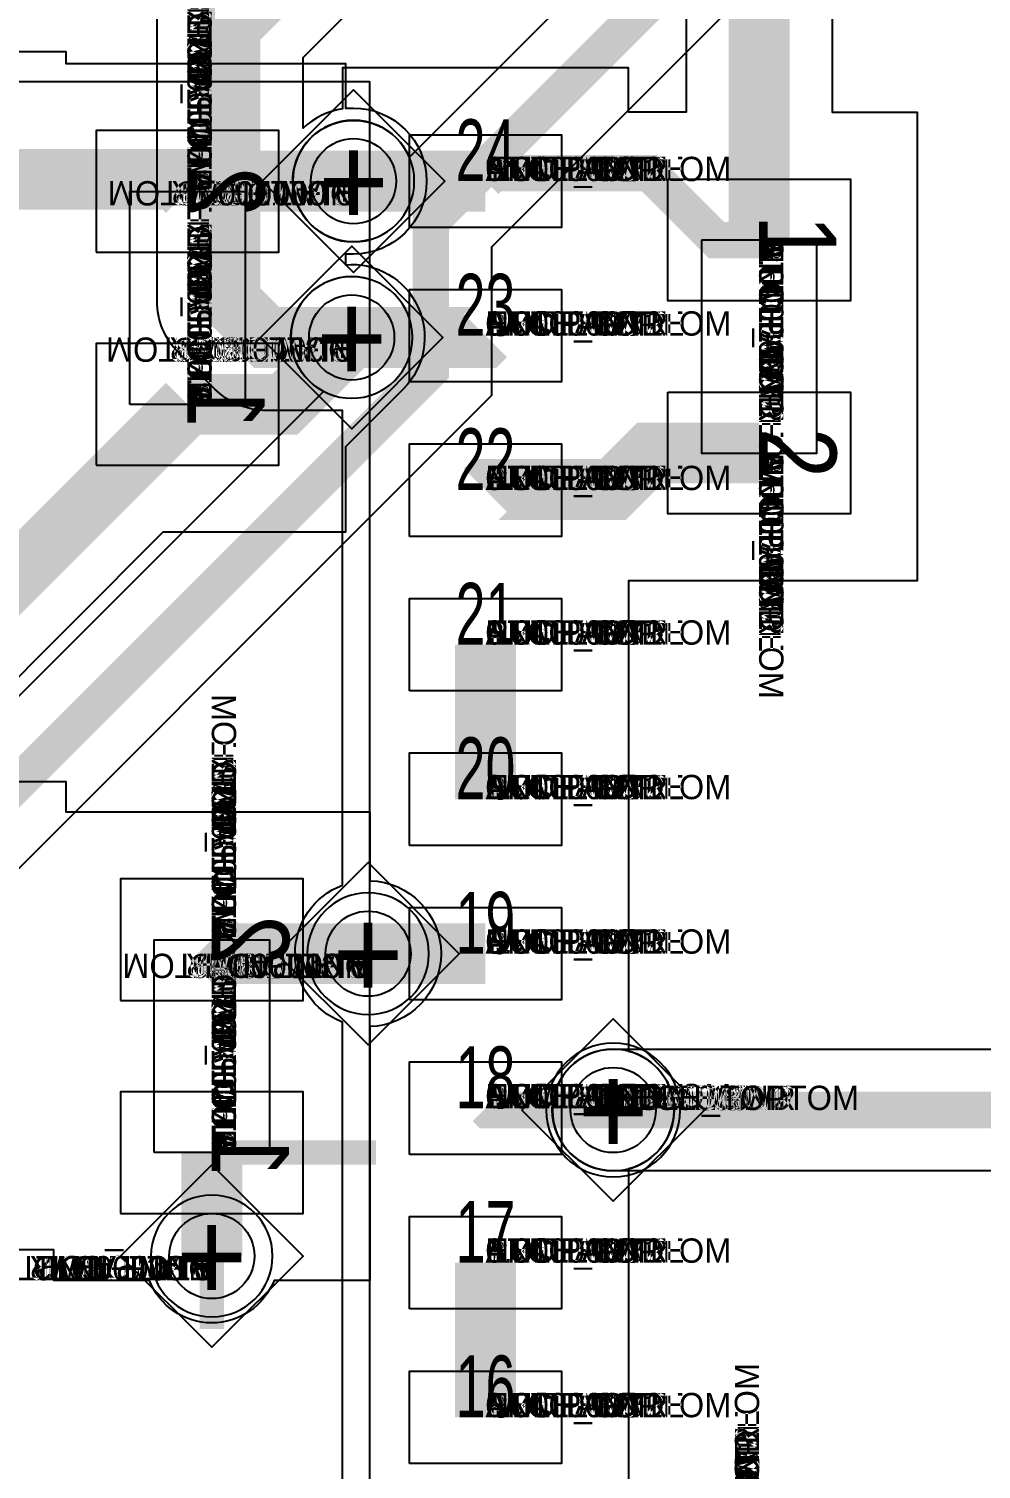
# Model space of a CAD drawing. Extents: x 0 to 323, y 0 to 320.
# Drawn here: x 70.01 to 77.84, y 186.8 to 198.64 of the extents above; entities that cross this region are included whole.
import ezdxf
from ezdxf.enums import TextEntityAlignment as Align

# ---------------------------------------------------------------- set-up
doc = ezdxf.new("R2010")
doc.units = 0
doc.header["$MEASUREMENT"] = 0
doc.layers.get('0').update_dxf_attribs({"linetype": 'CONTINUOUS'})
for name, color, linetype in [('CDN_FIGURES', 7, 'CONTINUOUS'), ('ETCH_BOTTOM', 7, 'CONTINUOUS'), ('ETCH_GND', 3, 'CONTINUOUS'), ('ETCH_INT1', 4, 'CONTINUOUS'), ('ETCH_INT2', 5, 'CONTINUOUS'), ('ETCH_PWR', 6, 'CONTINUOUS'), ('ETCH_TOP', 2, 'CONTINUOUS'), ('MANUFACTURING_NCLEGEND-1-6', 8, 'CONTINUOUS'), ('PACKAGE_GEOMETRY_ASSEMBLY_TOP', 11, 'CONTINUOUS'), ('PACKAGE_GEOMETRY_PIN_NUMBER', 9, 'CONTINUOUS')]:
    doc.layers.add(name, color=color, linetype=linetype)

# ---------------------------------------------------------------- blocks, each defined once
blk = doc.blocks.new('PAD_INFO')
for tag in ['SHAPE_TYPE', 'PAD_HEIGHT', 'PAD_LAYER', 'PAD_TYPE', 'PAD_WIDTH']:
    blk.add_attdef(tag, (0, 0), '', height=0.2)
at = {"flags": 2}
blk.add_attdef('CDN_TYPE', (0, 0), '', height=0.2, dxfattribs=at)
blk = doc.blocks.new('DRILL_INFO')
at = {"flags": 2}
blk.add_attdef('CDN_TYPE', (0, 0), '', height=0.2, dxfattribs=at)
for tag in ['FSHAPE', 'FCHAR', 'DRILL_HEIGHT', 'DIAMETER', 'PLATED', 'DRILL_WIDTH']:
    blk.add_attdef(tag, (0, 0), '', height=0.2)
blk = doc.blocks.new('VIA0700X0300')
at = {"layer": 'ETCH_BOTTOM'}
blk.add_circle((0, 0), 0.35, dxfattribs=at)
at = {"layer": 'ETCH_GND'}
blk.add_circle((0, 0), 0.35, dxfattribs=at)
at = {"layer": 'ETCH_INT1'}
blk.add_circle((0, 0), 0.35, dxfattribs=at)
at = {"layer": 'ETCH_INT2'}
blk.add_circle((0, 0), 0.35, dxfattribs=at)
at = {"layer": 'ETCH_PWR'}
blk.add_circle((0, 0), 0.35, dxfattribs=at)
at = {"layer": 'ETCH_TOP'}
blk.add_circle((0, 0), 0.35, dxfattribs=at)
ref = blk.add_blockref('PAD_INFO', (0, 0))
ref.add_attrib('PAD_LAYER', 'ETCH_TOP', (0, 0), dxfattribs={"height": 0.2})
ref.add_attrib('SHAPE_TYPE', 'NULL', (0, 0), dxfattribs={"height": 0.2})
ref.add_attrib('PAD_TYPE', 'ANTIPAD', (0, 0), dxfattribs={"height": 0.2})
ref.add_attrib('PAD_WIDTH', '0.000000', (0, 0), dxfattribs={"height": 0.2})
ref.add_attrib('PAD_HEIGHT', '0.000000', (0, 0), dxfattribs={"height": 0.2})
ref = blk.add_blockref('PAD_INFO', (0, 0))
ref.add_attrib('PAD_LAYER', 'ETCH_GND', (0, 0), dxfattribs={"height": 0.2})
ref.add_attrib('SHAPE_TYPE', 'NULL', (0, 0), dxfattribs={"height": 0.2})
ref.add_attrib('PAD_TYPE', 'ANTIPAD', (0, 0), dxfattribs={"height": 0.2})
ref.add_attrib('PAD_WIDTH', '0.000000', (0, 0), dxfattribs={"height": 0.2})
ref.add_attrib('PAD_HEIGHT', '0.000000', (0, 0), dxfattribs={"height": 0.2})
ref = blk.add_blockref('PAD_INFO', (0, 0))
ref.add_attrib('PAD_LAYER', 'ETCH_INT1', (0, 0), dxfattribs={"height": 0.2})
ref.add_attrib('SHAPE_TYPE', 'NULL', (0, 0), dxfattribs={"height": 0.2})
ref.add_attrib('PAD_TYPE', 'ANTIPAD', (0, 0), dxfattribs={"height": 0.2})
ref.add_attrib('PAD_WIDTH', '0.000000', (0, 0), dxfattribs={"height": 0.2})
ref.add_attrib('PAD_HEIGHT', '0.000000', (0, 0), dxfattribs={"height": 0.2})
ref = blk.add_blockref('PAD_INFO', (0, 0))
ref.add_attrib('PAD_LAYER', 'ETCH_INT2', (0, 0), dxfattribs={"height": 0.2})
ref.add_attrib('SHAPE_TYPE', 'NULL', (0, 0), dxfattribs={"height": 0.2})
ref.add_attrib('PAD_TYPE', 'ANTIPAD', (0, 0), dxfattribs={"height": 0.2})
ref.add_attrib('PAD_WIDTH', '0.000000', (0, 0), dxfattribs={"height": 0.2})
ref.add_attrib('PAD_HEIGHT', '0.000000', (0, 0), dxfattribs={"height": 0.2})
ref = blk.add_blockref('PAD_INFO', (0, 0))
ref.add_attrib('PAD_LAYER', 'ETCH_PWR', (0, 0), dxfattribs={"height": 0.2})
ref.add_attrib('SHAPE_TYPE', 'NULL', (0, 0), dxfattribs={"height": 0.2})
ref.add_attrib('PAD_TYPE', 'ANTIPAD', (0, 0), dxfattribs={"height": 0.2})
ref.add_attrib('PAD_WIDTH', '0.000000', (0, 0), dxfattribs={"height": 0.2})
ref.add_attrib('PAD_HEIGHT', '0.000000', (0, 0), dxfattribs={"height": 0.2})
ref = blk.add_blockref('PAD_INFO', (0, 0))
ref.add_attrib('PAD_LAYER', 'ETCH_BOTTOM', (0, 0), dxfattribs={"height": 0.2})
ref.add_attrib('SHAPE_TYPE', 'NULL', (0, 0), dxfattribs={"height": 0.2})
ref.add_attrib('PAD_TYPE', 'ANTIPAD', (0, 0), dxfattribs={"height": 0.2})
ref.add_attrib('PAD_WIDTH', '0.000000', (0, 0), dxfattribs={"height": 0.2})
ref.add_attrib('PAD_HEIGHT', '0.000000', (0, 0), dxfattribs={"height": 0.2})
ref = blk.add_blockref('PAD_INFO', (0, 0))
ref.add_attrib('PAD_LAYER', 'ETCH_TOP', (0, 0), dxfattribs={"height": 0.2})
ref.add_attrib('SHAPE_TYPE', 'NULL', (0, 0), dxfattribs={"height": 0.2})
ref.add_attrib('PAD_TYPE', 'THERMAL', (0, 0), dxfattribs={"height": 0.2})
ref.add_attrib('PAD_WIDTH', '0.000000', (0, 0), dxfattribs={"height": 0.2})
ref.add_attrib('PAD_HEIGHT', '0.000000', (0, 0), dxfattribs={"height": 0.2})
ref = blk.add_blockref('PAD_INFO', (0, 0))
ref.add_attrib('PAD_LAYER', 'ETCH_GND', (0, 0), dxfattribs={"height": 0.2})
ref.add_attrib('SHAPE_TYPE', 'NULL', (0, 0), dxfattribs={"height": 0.2})
ref.add_attrib('PAD_TYPE', 'THERMAL', (0, 0), dxfattribs={"height": 0.2})
ref.add_attrib('PAD_WIDTH', '0.000000', (0, 0), dxfattribs={"height": 0.2})
ref.add_attrib('PAD_HEIGHT', '0.000000', (0, 0), dxfattribs={"height": 0.2})
ref = blk.add_blockref('PAD_INFO', (0, 0))
ref.add_attrib('PAD_LAYER', 'ETCH_INT1', (0, 0), dxfattribs={"height": 0.2})
ref.add_attrib('SHAPE_TYPE', 'NULL', (0, 0), dxfattribs={"height": 0.2})
ref.add_attrib('PAD_TYPE', 'THERMAL', (0, 0), dxfattribs={"height": 0.2})
ref.add_attrib('PAD_WIDTH', '0.000000', (0, 0), dxfattribs={"height": 0.2})
ref.add_attrib('PAD_HEIGHT', '0.000000', (0, 0), dxfattribs={"height": 0.2})
ref = blk.add_blockref('PAD_INFO', (0, 0))
ref.add_attrib('PAD_LAYER', 'ETCH_INT2', (0, 0), dxfattribs={"height": 0.2})
ref.add_attrib('SHAPE_TYPE', 'NULL', (0, 0), dxfattribs={"height": 0.2})
ref.add_attrib('PAD_TYPE', 'THERMAL', (0, 0), dxfattribs={"height": 0.2})
ref.add_attrib('PAD_WIDTH', '0.000000', (0, 0), dxfattribs={"height": 0.2})
ref.add_attrib('PAD_HEIGHT', '0.000000', (0, 0), dxfattribs={"height": 0.2})
ref = blk.add_blockref('PAD_INFO', (0, 0))
ref.add_attrib('PAD_LAYER', 'ETCH_PWR', (0, 0), dxfattribs={"height": 0.2})
ref.add_attrib('SHAPE_TYPE', 'NULL', (0, 0), dxfattribs={"height": 0.2})
ref.add_attrib('PAD_TYPE', 'THERMAL', (0, 0), dxfattribs={"height": 0.2})
ref.add_attrib('PAD_WIDTH', '0.000000', (0, 0), dxfattribs={"height": 0.2})
ref.add_attrib('PAD_HEIGHT', '0.000000', (0, 0), dxfattribs={"height": 0.2})
ref = blk.add_blockref('PAD_INFO', (0, 0))
ref.add_attrib('PAD_LAYER', 'ETCH_BOTTOM', (0, 0), dxfattribs={"height": 0.2})
ref.add_attrib('SHAPE_TYPE', 'NULL', (0, 0), dxfattribs={"height": 0.2})
ref.add_attrib('PAD_TYPE', 'THERMAL', (0, 0), dxfattribs={"height": 0.2})
ref.add_attrib('PAD_WIDTH', '0.000000', (0, 0), dxfattribs={"height": 0.2})
ref.add_attrib('PAD_HEIGHT', '0.000000', (0, 0), dxfattribs={"height": 0.2})
ref = blk.add_blockref('PAD_INFO', (0, 0))
ref.add_attrib('PAD_LAYER', 'ETCH_TOP', (0, 0), dxfattribs={"height": 0.2})
ref.add_attrib('SHAPE_TYPE', 'CIRCLE', (0, 0), dxfattribs={"height": 0.2})
ref.add_attrib('PAD_TYPE', 'REGULAR', (0, 0), dxfattribs={"height": 0.2})
ref.add_attrib('PAD_WIDTH', '0.700000', (0, 0), dxfattribs={"height": 0.2})
ref.add_attrib('PAD_HEIGHT', '0.700000', (0, 0), dxfattribs={"height": 0.2})
ref = blk.add_blockref('PAD_INFO', (0, 0))
ref.add_attrib('PAD_LAYER', 'ETCH_GND', (0, 0), dxfattribs={"height": 0.2})
ref.add_attrib('SHAPE_TYPE', 'CIRCLE', (0, 0), dxfattribs={"height": 0.2})
ref.add_attrib('PAD_TYPE', 'REGULAR', (0, 0), dxfattribs={"height": 0.2})
ref.add_attrib('PAD_WIDTH', '0.700000', (0, 0), dxfattribs={"height": 0.2})
ref.add_attrib('PAD_HEIGHT', '0.700000', (0, 0), dxfattribs={"height": 0.2})
ref = blk.add_blockref('PAD_INFO', (0, 0))
ref.add_attrib('PAD_LAYER', 'ETCH_INT1', (0, 0), dxfattribs={"height": 0.2})
ref.add_attrib('SHAPE_TYPE', 'CIRCLE', (0, 0), dxfattribs={"height": 0.2})
ref.add_attrib('PAD_TYPE', 'REGULAR', (0, 0), dxfattribs={"height": 0.2})
ref.add_attrib('PAD_WIDTH', '0.700000', (0, 0), dxfattribs={"height": 0.2})
ref.add_attrib('PAD_HEIGHT', '0.700000', (0, 0), dxfattribs={"height": 0.2})
ref = blk.add_blockref('PAD_INFO', (0, 0))
ref.add_attrib('PAD_LAYER', 'ETCH_INT2', (0, 0), dxfattribs={"height": 0.2})
ref.add_attrib('SHAPE_TYPE', 'CIRCLE', (0, 0), dxfattribs={"height": 0.2})
ref.add_attrib('PAD_TYPE', 'REGULAR', (0, 0), dxfattribs={"height": 0.2})
ref.add_attrib('PAD_WIDTH', '0.700000', (0, 0), dxfattribs={"height": 0.2})
ref.add_attrib('PAD_HEIGHT', '0.700000', (0, 0), dxfattribs={"height": 0.2})
ref = blk.add_blockref('PAD_INFO', (0, 0))
ref.add_attrib('PAD_LAYER', 'ETCH_PWR', (0, 0), dxfattribs={"height": 0.2})
ref.add_attrib('SHAPE_TYPE', 'CIRCLE', (0, 0), dxfattribs={"height": 0.2})
ref.add_attrib('PAD_TYPE', 'REGULAR', (0, 0), dxfattribs={"height": 0.2})
ref.add_attrib('PAD_WIDTH', '0.700000', (0, 0), dxfattribs={"height": 0.2})
ref.add_attrib('PAD_HEIGHT', '0.700000', (0, 0), dxfattribs={"height": 0.2})
ref = blk.add_blockref('PAD_INFO', (0, 0))
ref.add_attrib('PAD_LAYER', 'ETCH_BOTTOM', (0, 0), dxfattribs={"height": 0.2})
ref.add_attrib('SHAPE_TYPE', 'CIRCLE', (0, 0), dxfattribs={"height": 0.2})
ref.add_attrib('PAD_TYPE', 'REGULAR', (0, 0), dxfattribs={"height": 0.2})
ref.add_attrib('PAD_WIDTH', '0.700000', (0, 0), dxfattribs={"height": 0.2})
ref.add_attrib('PAD_HEIGHT', '0.700000', (0, 0), dxfattribs={"height": 0.2})
ref = blk.add_blockref('DRILL_INFO', (0, 0))
ref.add_attrib('DIAMETER', '0.300000', (0, 0), dxfattribs={"height": 0.2})
ref.add_attrib('PLATED', 'PLATED', (0, 0), dxfattribs={"height": 0.2})
ref.add_attrib('FSHAPE', 'DIAMOND', (0, 0), dxfattribs={"height": 0.2})
ref.add_attrib('FCHAR', '+', (0, 0), dxfattribs={"height": 0.2})
ref.add_attrib('DRILL_WIDTH', '1.500000', (0, 0), dxfattribs={"height": 0.2})
ref.add_attrib('DRILL_HEIGHT', '1.500000', (0, 0), dxfattribs={"height": 0.2})
for tag in ['CDN_TYPE', 'PIN']:
    blk.add_attdef(tag, (0, 0), '', height=0.2)
at = {"flags": 2}
for tag in ['PSTKNAME', 'BBV']:
    blk.add_attdef(tag, (0, 0), '', height=0.2, dxfattribs=at)
blk = doc.blocks.new('FIGURE_DIAMOND')
at = {"layer": 'CDN_FIGURES'}
blk.add_lwpolyline([(-0.5, 0), (0, 0.5), (0.5, 0), (0, -0.5)], close=True, dxfattribs=at)
blk = doc.blocks.new('RC1000X1500TS')
at = {"layer": 'ETCH_TOP'}
blk.add_lwpolyline([(-0.5, -0.75), (-0.5, 0.75), (0.5, 0.75), (0.5, -0.75)], close=True, dxfattribs=at)
ref = blk.add_blockref('PAD_INFO', (0, 0))
ref.add_attrib('PAD_LAYER', 'ETCH_TOP', (0, 0), dxfattribs={"height": 0.2})
ref.add_attrib('SHAPE_TYPE', 'NULL', (0, 0), dxfattribs={"height": 0.2})
ref.add_attrib('PAD_TYPE', 'ANTIPAD', (0, 0), dxfattribs={"height": 0.2})
ref.add_attrib('PAD_WIDTH', '0.000000', (0, 0), dxfattribs={"height": 0.2})
ref.add_attrib('PAD_HEIGHT', '0.000000', (0, 0), dxfattribs={"height": 0.2})
ref = blk.add_blockref('PAD_INFO', (0, 0))
ref.add_attrib('PAD_LAYER', 'ETCH_GND', (0, 0), dxfattribs={"height": 0.2})
ref.add_attrib('SHAPE_TYPE', 'NULL', (0, 0), dxfattribs={"height": 0.2})
ref.add_attrib('PAD_TYPE', 'ANTIPAD', (0, 0), dxfattribs={"height": 0.2})
ref.add_attrib('PAD_WIDTH', '0.000000', (0, 0), dxfattribs={"height": 0.2})
ref.add_attrib('PAD_HEIGHT', '0.000000', (0, 0), dxfattribs={"height": 0.2})
ref = blk.add_blockref('PAD_INFO', (0, 0))
ref.add_attrib('PAD_LAYER', 'ETCH_INT1', (0, 0), dxfattribs={"height": 0.2})
ref.add_attrib('SHAPE_TYPE', 'NULL', (0, 0), dxfattribs={"height": 0.2})
ref.add_attrib('PAD_TYPE', 'ANTIPAD', (0, 0), dxfattribs={"height": 0.2})
ref.add_attrib('PAD_WIDTH', '0.000000', (0, 0), dxfattribs={"height": 0.2})
ref.add_attrib('PAD_HEIGHT', '0.000000', (0, 0), dxfattribs={"height": 0.2})
ref = blk.add_blockref('PAD_INFO', (0, 0))
ref.add_attrib('PAD_LAYER', 'ETCH_INT2', (0, 0), dxfattribs={"height": 0.2})
ref.add_attrib('SHAPE_TYPE', 'NULL', (0, 0), dxfattribs={"height": 0.2})
ref.add_attrib('PAD_TYPE', 'ANTIPAD', (0, 0), dxfattribs={"height": 0.2})
ref.add_attrib('PAD_WIDTH', '0.000000', (0, 0), dxfattribs={"height": 0.2})
ref.add_attrib('PAD_HEIGHT', '0.000000', (0, 0), dxfattribs={"height": 0.2})
ref = blk.add_blockref('PAD_INFO', (0, 0))
ref.add_attrib('PAD_LAYER', 'ETCH_PWR', (0, 0), dxfattribs={"height": 0.2})
ref.add_attrib('SHAPE_TYPE', 'NULL', (0, 0), dxfattribs={"height": 0.2})
ref.add_attrib('PAD_TYPE', 'ANTIPAD', (0, 0), dxfattribs={"height": 0.2})
ref.add_attrib('PAD_WIDTH', '0.000000', (0, 0), dxfattribs={"height": 0.2})
ref.add_attrib('PAD_HEIGHT', '0.000000', (0, 0), dxfattribs={"height": 0.2})
ref = blk.add_blockref('PAD_INFO', (0, 0))
ref.add_attrib('PAD_LAYER', 'ETCH_BOTTOM', (0, 0), dxfattribs={"height": 0.2})
ref.add_attrib('SHAPE_TYPE', 'NULL', (0, 0), dxfattribs={"height": 0.2})
ref.add_attrib('PAD_TYPE', 'ANTIPAD', (0, 0), dxfattribs={"height": 0.2})
ref.add_attrib('PAD_WIDTH', '0.000000', (0, 0), dxfattribs={"height": 0.2})
ref.add_attrib('PAD_HEIGHT', '0.000000', (0, 0), dxfattribs={"height": 0.2})
ref = blk.add_blockref('PAD_INFO', (0, 0))
ref.add_attrib('PAD_LAYER', 'ETCH_TOP', (0, 0), dxfattribs={"height": 0.2})
ref.add_attrib('SHAPE_TYPE', 'NULL', (0, 0), dxfattribs={"height": 0.2})
ref.add_attrib('PAD_TYPE', 'THERMAL', (0, 0), dxfattribs={"height": 0.2})
ref.add_attrib('PAD_WIDTH', '0.000000', (0, 0), dxfattribs={"height": 0.2})
ref.add_attrib('PAD_HEIGHT', '0.000000', (0, 0), dxfattribs={"height": 0.2})
ref = blk.add_blockref('PAD_INFO', (0, 0))
ref.add_attrib('PAD_LAYER', 'ETCH_GND', (0, 0), dxfattribs={"height": 0.2})
ref.add_attrib('SHAPE_TYPE', 'NULL', (0, 0), dxfattribs={"height": 0.2})
ref.add_attrib('PAD_TYPE', 'THERMAL', (0, 0), dxfattribs={"height": 0.2})
ref.add_attrib('PAD_WIDTH', '0.000000', (0, 0), dxfattribs={"height": 0.2})
ref.add_attrib('PAD_HEIGHT', '0.000000', (0, 0), dxfattribs={"height": 0.2})
ref = blk.add_blockref('PAD_INFO', (0, 0))
ref.add_attrib('PAD_LAYER', 'ETCH_INT1', (0, 0), dxfattribs={"height": 0.2})
ref.add_attrib('SHAPE_TYPE', 'NULL', (0, 0), dxfattribs={"height": 0.2})
ref.add_attrib('PAD_TYPE', 'THERMAL', (0, 0), dxfattribs={"height": 0.2})
ref.add_attrib('PAD_WIDTH', '0.000000', (0, 0), dxfattribs={"height": 0.2})
ref.add_attrib('PAD_HEIGHT', '0.000000', (0, 0), dxfattribs={"height": 0.2})
ref = blk.add_blockref('PAD_INFO', (0, 0))
ref.add_attrib('PAD_LAYER', 'ETCH_INT2', (0, 0), dxfattribs={"height": 0.2})
ref.add_attrib('SHAPE_TYPE', 'NULL', (0, 0), dxfattribs={"height": 0.2})
ref.add_attrib('PAD_TYPE', 'THERMAL', (0, 0), dxfattribs={"height": 0.2})
ref.add_attrib('PAD_WIDTH', '0.000000', (0, 0), dxfattribs={"height": 0.2})
ref.add_attrib('PAD_HEIGHT', '0.000000', (0, 0), dxfattribs={"height": 0.2})
ref = blk.add_blockref('PAD_INFO', (0, 0))
ref.add_attrib('PAD_LAYER', 'ETCH_PWR', (0, 0), dxfattribs={"height": 0.2})
ref.add_attrib('SHAPE_TYPE', 'NULL', (0, 0), dxfattribs={"height": 0.2})
ref.add_attrib('PAD_TYPE', 'THERMAL', (0, 0), dxfattribs={"height": 0.2})
ref.add_attrib('PAD_WIDTH', '0.000000', (0, 0), dxfattribs={"height": 0.2})
ref.add_attrib('PAD_HEIGHT', '0.000000', (0, 0), dxfattribs={"height": 0.2})
ref = blk.add_blockref('PAD_INFO', (0, 0))
ref.add_attrib('PAD_LAYER', 'ETCH_BOTTOM', (0, 0), dxfattribs={"height": 0.2})
ref.add_attrib('SHAPE_TYPE', 'NULL', (0, 0), dxfattribs={"height": 0.2})
ref.add_attrib('PAD_TYPE', 'THERMAL', (0, 0), dxfattribs={"height": 0.2})
ref.add_attrib('PAD_WIDTH', '0.000000', (0, 0), dxfattribs={"height": 0.2})
ref.add_attrib('PAD_HEIGHT', '0.000000', (0, 0), dxfattribs={"height": 0.2})
ref = blk.add_blockref('PAD_INFO', (0, 0))
ref.add_attrib('PAD_LAYER', 'ETCH_GND', (0, 0), dxfattribs={"height": 0.2})
ref.add_attrib('SHAPE_TYPE', 'NULL', (0, 0), dxfattribs={"height": 0.2})
ref.add_attrib('PAD_TYPE', 'REGULAR', (0, 0), dxfattribs={"height": 0.2})
ref.add_attrib('PAD_WIDTH', '0.000000', (0, 0), dxfattribs={"height": 0.2})
ref.add_attrib('PAD_HEIGHT', '0.000000', (0, 0), dxfattribs={"height": 0.2})
ref = blk.add_blockref('PAD_INFO', (0, 0))
ref.add_attrib('PAD_LAYER', 'ETCH_INT1', (0, 0), dxfattribs={"height": 0.2})
ref.add_attrib('SHAPE_TYPE', 'NULL', (0, 0), dxfattribs={"height": 0.2})
ref.add_attrib('PAD_TYPE', 'REGULAR', (0, 0), dxfattribs={"height": 0.2})
ref.add_attrib('PAD_WIDTH', '0.000000', (0, 0), dxfattribs={"height": 0.2})
ref.add_attrib('PAD_HEIGHT', '0.000000', (0, 0), dxfattribs={"height": 0.2})
ref = blk.add_blockref('PAD_INFO', (0, 0))
ref.add_attrib('PAD_LAYER', 'ETCH_INT2', (0, 0), dxfattribs={"height": 0.2})
ref.add_attrib('SHAPE_TYPE', 'NULL', (0, 0), dxfattribs={"height": 0.2})
ref.add_attrib('PAD_TYPE', 'REGULAR', (0, 0), dxfattribs={"height": 0.2})
ref.add_attrib('PAD_WIDTH', '0.000000', (0, 0), dxfattribs={"height": 0.2})
ref.add_attrib('PAD_HEIGHT', '0.000000', (0, 0), dxfattribs={"height": 0.2})
ref = blk.add_blockref('PAD_INFO', (0, 0))
ref.add_attrib('PAD_LAYER', 'ETCH_PWR', (0, 0), dxfattribs={"height": 0.2})
ref.add_attrib('SHAPE_TYPE', 'NULL', (0, 0), dxfattribs={"height": 0.2})
ref.add_attrib('PAD_TYPE', 'REGULAR', (0, 0), dxfattribs={"height": 0.2})
ref.add_attrib('PAD_WIDTH', '0.000000', (0, 0), dxfattribs={"height": 0.2})
ref.add_attrib('PAD_HEIGHT', '0.000000', (0, 0), dxfattribs={"height": 0.2})
ref = blk.add_blockref('PAD_INFO', (0, 0))
ref.add_attrib('PAD_LAYER', 'ETCH_BOTTOM', (0, 0), dxfattribs={"height": 0.2})
ref.add_attrib('SHAPE_TYPE', 'NULL', (0, 0), dxfattribs={"height": 0.2})
ref.add_attrib('PAD_TYPE', 'REGULAR', (0, 0), dxfattribs={"height": 0.2})
ref.add_attrib('PAD_WIDTH', '0.000000', (0, 0), dxfattribs={"height": 0.2})
ref.add_attrib('PAD_HEIGHT', '0.000000', (0, 0), dxfattribs={"height": 0.2})
ref = blk.add_blockref('DRILL_INFO', (0, 0))
ref.add_attrib('DIAMETER', '0.000000', (0, 0), dxfattribs={"height": 0.2})
ref.add_attrib('PLATED', 'PLATED', (0, 0), dxfattribs={"height": 0.2})
ref.add_attrib('FSHAPE', 'NULL', (0, 0), dxfattribs={"height": 0.2})
ref.add_attrib('DRILL_WIDTH', '0.000000', (0, 0), dxfattribs={"height": 0.2})
ref.add_attrib('DRILL_HEIGHT', '0.000000', (0, 0), dxfattribs={"height": 0.2})
ref = blk.add_blockref('PAD_INFO', (0, 0))
ref.add_attrib('PAD_LAYER', 'ETCH_TOP', (0, 0), dxfattribs={"height": 0.2})
ref.add_attrib('SHAPE_TYPE', 'RECTANGLE', (0, 0), dxfattribs={"height": 0.2})
ref.add_attrib('PAD_TYPE', 'REGULAR', (0, 0), dxfattribs={"height": 0.2})
ref.add_attrib('PAD_WIDTH', '1.000000', (0, 0), dxfattribs={"height": 0.2})
ref.add_attrib('PAD_HEIGHT', '1.500000', (0, 0), dxfattribs={"height": 0.2})
for tag in ['CDN_TYPE', 'PIN']:
    blk.add_attdef(tag, (0, 0), '', height=0.2)
at = {"flags": 2}
for tag in ['PSTKNAME', 'BBV']:
    blk.add_attdef(tag, (0, 0), '', height=0.2, dxfattribs=at)
blk = doc.blocks.new('F56')
at = {"layer": 'PACKAGE_GEOMETRY_ASSEMBLY_TOP'}
blk.add_lwpolyline([(0, -0.475), (1.75, -0.475), (1.75, 0.475), (0, 0.475)], close=True, dxfattribs=at)
at = {"layer": 'ETCH_TOP'}
ref = blk.add_blockref('RC1000X1500TS', (0, 0), dxfattribs=at)
ref.add_attrib('CDN_TYPE', 'PIN', (0, 0), dxfattribs={"height": 0.2})
ref.add_attrib('PIN', '1', (0, 0), dxfattribs={"height": 0.2})
ref = blk.add_blockref('RC1000X1500TS', (1.75, 0), dxfattribs=at)
ref.add_attrib('CDN_TYPE', 'PIN', (0, 0), dxfattribs={"height": 0.2})
ref.add_attrib('PIN', '2', (0, 0), dxfattribs={"height": 0.2})
at = {"flags": 2}
for tag in ['SYMBOL_TYPE', 'CDN_TYPE', 'REFDES']:
    blk.add_attdef(tag, (0, 0), '', height=0.2, dxfattribs=at)
blk = doc.blocks.new('RC1250X0760TS')
at = {"layer": 'ETCH_TOP'}
blk.add_lwpolyline([(-0.625, -0.38), (-0.625, 0.38), (0.625, 0.38), (0.625, -0.38)], close=True, dxfattribs=at)
ref = blk.add_blockref('PAD_INFO', (0, 0))
ref.add_attrib('PAD_LAYER', 'ETCH_TOP', (0, 0), dxfattribs={"height": 0.2})
ref.add_attrib('SHAPE_TYPE', 'NULL', (0, 0), dxfattribs={"height": 0.2})
ref.add_attrib('PAD_TYPE', 'ANTIPAD', (0, 0), dxfattribs={"height": 0.2})
ref.add_attrib('PAD_WIDTH', '0.000000', (0, 0), dxfattribs={"height": 0.2})
ref.add_attrib('PAD_HEIGHT', '0.000000', (0, 0), dxfattribs={"height": 0.2})
ref = blk.add_blockref('PAD_INFO', (0, 0))
ref.add_attrib('PAD_LAYER', 'ETCH_GND', (0, 0), dxfattribs={"height": 0.2})
ref.add_attrib('SHAPE_TYPE', 'NULL', (0, 0), dxfattribs={"height": 0.2})
ref.add_attrib('PAD_TYPE', 'ANTIPAD', (0, 0), dxfattribs={"height": 0.2})
ref.add_attrib('PAD_WIDTH', '0.000000', (0, 0), dxfattribs={"height": 0.2})
ref.add_attrib('PAD_HEIGHT', '0.000000', (0, 0), dxfattribs={"height": 0.2})
ref = blk.add_blockref('PAD_INFO', (0, 0))
ref.add_attrib('PAD_LAYER', 'ETCH_INT1', (0, 0), dxfattribs={"height": 0.2})
ref.add_attrib('SHAPE_TYPE', 'NULL', (0, 0), dxfattribs={"height": 0.2})
ref.add_attrib('PAD_TYPE', 'ANTIPAD', (0, 0), dxfattribs={"height": 0.2})
ref.add_attrib('PAD_WIDTH', '0.000000', (0, 0), dxfattribs={"height": 0.2})
ref.add_attrib('PAD_HEIGHT', '0.000000', (0, 0), dxfattribs={"height": 0.2})
ref = blk.add_blockref('PAD_INFO', (0, 0))
ref.add_attrib('PAD_LAYER', 'ETCH_INT2', (0, 0), dxfattribs={"height": 0.2})
ref.add_attrib('SHAPE_TYPE', 'NULL', (0, 0), dxfattribs={"height": 0.2})
ref.add_attrib('PAD_TYPE', 'ANTIPAD', (0, 0), dxfattribs={"height": 0.2})
ref.add_attrib('PAD_WIDTH', '0.000000', (0, 0), dxfattribs={"height": 0.2})
ref.add_attrib('PAD_HEIGHT', '0.000000', (0, 0), dxfattribs={"height": 0.2})
ref = blk.add_blockref('PAD_INFO', (0, 0))
ref.add_attrib('PAD_LAYER', 'ETCH_PWR', (0, 0), dxfattribs={"height": 0.2})
ref.add_attrib('SHAPE_TYPE', 'NULL', (0, 0), dxfattribs={"height": 0.2})
ref.add_attrib('PAD_TYPE', 'ANTIPAD', (0, 0), dxfattribs={"height": 0.2})
ref.add_attrib('PAD_WIDTH', '0.000000', (0, 0), dxfattribs={"height": 0.2})
ref.add_attrib('PAD_HEIGHT', '0.000000', (0, 0), dxfattribs={"height": 0.2})
ref = blk.add_blockref('PAD_INFO', (0, 0))
ref.add_attrib('PAD_LAYER', 'ETCH_BOTTOM', (0, 0), dxfattribs={"height": 0.2})
ref.add_attrib('SHAPE_TYPE', 'NULL', (0, 0), dxfattribs={"height": 0.2})
ref.add_attrib('PAD_TYPE', 'ANTIPAD', (0, 0), dxfattribs={"height": 0.2})
ref.add_attrib('PAD_WIDTH', '0.000000', (0, 0), dxfattribs={"height": 0.2})
ref.add_attrib('PAD_HEIGHT', '0.000000', (0, 0), dxfattribs={"height": 0.2})
ref = blk.add_blockref('PAD_INFO', (0, 0))
ref.add_attrib('PAD_LAYER', 'ETCH_TOP', (0, 0), dxfattribs={"height": 0.2})
ref.add_attrib('SHAPE_TYPE', 'NULL', (0, 0), dxfattribs={"height": 0.2})
ref.add_attrib('PAD_TYPE', 'THERMAL', (0, 0), dxfattribs={"height": 0.2})
ref.add_attrib('PAD_WIDTH', '0.000000', (0, 0), dxfattribs={"height": 0.2})
ref.add_attrib('PAD_HEIGHT', '0.000000', (0, 0), dxfattribs={"height": 0.2})
ref = blk.add_blockref('PAD_INFO', (0, 0))
ref.add_attrib('PAD_LAYER', 'ETCH_GND', (0, 0), dxfattribs={"height": 0.2})
ref.add_attrib('SHAPE_TYPE', 'NULL', (0, 0), dxfattribs={"height": 0.2})
ref.add_attrib('PAD_TYPE', 'THERMAL', (0, 0), dxfattribs={"height": 0.2})
ref.add_attrib('PAD_WIDTH', '0.000000', (0, 0), dxfattribs={"height": 0.2})
ref.add_attrib('PAD_HEIGHT', '0.000000', (0, 0), dxfattribs={"height": 0.2})
ref = blk.add_blockref('PAD_INFO', (0, 0))
ref.add_attrib('PAD_LAYER', 'ETCH_INT1', (0, 0), dxfattribs={"height": 0.2})
ref.add_attrib('SHAPE_TYPE', 'NULL', (0, 0), dxfattribs={"height": 0.2})
ref.add_attrib('PAD_TYPE', 'THERMAL', (0, 0), dxfattribs={"height": 0.2})
ref.add_attrib('PAD_WIDTH', '0.000000', (0, 0), dxfattribs={"height": 0.2})
ref.add_attrib('PAD_HEIGHT', '0.000000', (0, 0), dxfattribs={"height": 0.2})
ref = blk.add_blockref('PAD_INFO', (0, 0))
ref.add_attrib('PAD_LAYER', 'ETCH_INT2', (0, 0), dxfattribs={"height": 0.2})
ref.add_attrib('SHAPE_TYPE', 'NULL', (0, 0), dxfattribs={"height": 0.2})
ref.add_attrib('PAD_TYPE', 'THERMAL', (0, 0), dxfattribs={"height": 0.2})
ref.add_attrib('PAD_WIDTH', '0.000000', (0, 0), dxfattribs={"height": 0.2})
ref.add_attrib('PAD_HEIGHT', '0.000000', (0, 0), dxfattribs={"height": 0.2})
ref = blk.add_blockref('PAD_INFO', (0, 0))
ref.add_attrib('PAD_LAYER', 'ETCH_PWR', (0, 0), dxfattribs={"height": 0.2})
ref.add_attrib('SHAPE_TYPE', 'NULL', (0, 0), dxfattribs={"height": 0.2})
ref.add_attrib('PAD_TYPE', 'THERMAL', (0, 0), dxfattribs={"height": 0.2})
ref.add_attrib('PAD_WIDTH', '0.000000', (0, 0), dxfattribs={"height": 0.2})
ref.add_attrib('PAD_HEIGHT', '0.000000', (0, 0), dxfattribs={"height": 0.2})
ref = blk.add_blockref('PAD_INFO', (0, 0))
ref.add_attrib('PAD_LAYER', 'ETCH_BOTTOM', (0, 0), dxfattribs={"height": 0.2})
ref.add_attrib('SHAPE_TYPE', 'NULL', (0, 0), dxfattribs={"height": 0.2})
ref.add_attrib('PAD_TYPE', 'THERMAL', (0, 0), dxfattribs={"height": 0.2})
ref.add_attrib('PAD_WIDTH', '0.000000', (0, 0), dxfattribs={"height": 0.2})
ref.add_attrib('PAD_HEIGHT', '0.000000', (0, 0), dxfattribs={"height": 0.2})
ref = blk.add_blockref('PAD_INFO', (0, 0))
ref.add_attrib('PAD_LAYER', 'ETCH_TOP', (0, 0), dxfattribs={"height": 0.2})
ref.add_attrib('SHAPE_TYPE', 'RECTANGLE', (0, 0), dxfattribs={"height": 0.2})
ref.add_attrib('PAD_TYPE', 'REGULAR', (0, 0), dxfattribs={"height": 0.2})
ref.add_attrib('PAD_WIDTH', '1.250000', (0, 0), dxfattribs={"height": 0.2})
ref.add_attrib('PAD_HEIGHT', '0.760000', (0, 0), dxfattribs={"height": 0.2})
ref = blk.add_blockref('PAD_INFO', (0, 0))
ref.add_attrib('PAD_LAYER', 'ETCH_GND', (0, 0), dxfattribs={"height": 0.2})
ref.add_attrib('SHAPE_TYPE', 'NULL', (0, 0), dxfattribs={"height": 0.2})
ref.add_attrib('PAD_TYPE', 'REGULAR', (0, 0), dxfattribs={"height": 0.2})
ref.add_attrib('PAD_WIDTH', '0.000000', (0, 0), dxfattribs={"height": 0.2})
ref.add_attrib('PAD_HEIGHT', '0.000000', (0, 0), dxfattribs={"height": 0.2})
ref = blk.add_blockref('PAD_INFO', (0, 0))
ref.add_attrib('PAD_LAYER', 'ETCH_INT1', (0, 0), dxfattribs={"height": 0.2})
ref.add_attrib('SHAPE_TYPE', 'NULL', (0, 0), dxfattribs={"height": 0.2})
ref.add_attrib('PAD_TYPE', 'REGULAR', (0, 0), dxfattribs={"height": 0.2})
ref.add_attrib('PAD_WIDTH', '0.000000', (0, 0), dxfattribs={"height": 0.2})
ref.add_attrib('PAD_HEIGHT', '0.000000', (0, 0), dxfattribs={"height": 0.2})
ref = blk.add_blockref('PAD_INFO', (0, 0))
ref.add_attrib('PAD_LAYER', 'ETCH_INT2', (0, 0), dxfattribs={"height": 0.2})
ref.add_attrib('SHAPE_TYPE', 'NULL', (0, 0), dxfattribs={"height": 0.2})
ref.add_attrib('PAD_TYPE', 'REGULAR', (0, 0), dxfattribs={"height": 0.2})
ref.add_attrib('PAD_WIDTH', '0.000000', (0, 0), dxfattribs={"height": 0.2})
ref.add_attrib('PAD_HEIGHT', '0.000000', (0, 0), dxfattribs={"height": 0.2})
ref = blk.add_blockref('PAD_INFO', (0, 0))
ref.add_attrib('PAD_LAYER', 'ETCH_PWR', (0, 0), dxfattribs={"height": 0.2})
ref.add_attrib('SHAPE_TYPE', 'NULL', (0, 0), dxfattribs={"height": 0.2})
ref.add_attrib('PAD_TYPE', 'REGULAR', (0, 0), dxfattribs={"height": 0.2})
ref.add_attrib('PAD_WIDTH', '0.000000', (0, 0), dxfattribs={"height": 0.2})
ref.add_attrib('PAD_HEIGHT', '0.000000', (0, 0), dxfattribs={"height": 0.2})
ref = blk.add_blockref('PAD_INFO', (0, 0))
ref.add_attrib('PAD_LAYER', 'ETCH_BOTTOM', (0, 0), dxfattribs={"height": 0.2})
ref.add_attrib('SHAPE_TYPE', 'NULL', (0, 0), dxfattribs={"height": 0.2})
ref.add_attrib('PAD_TYPE', 'REGULAR', (0, 0), dxfattribs={"height": 0.2})
ref.add_attrib('PAD_WIDTH', '0.000000', (0, 0), dxfattribs={"height": 0.2})
ref.add_attrib('PAD_HEIGHT', '0.000000', (0, 0), dxfattribs={"height": 0.2})
ref = blk.add_blockref('DRILL_INFO', (0, 0))
ref.add_attrib('DIAMETER', '0.000000', (0, 0), dxfattribs={"height": 0.2})
ref.add_attrib('PLATED', 'PLATED', (0, 0), dxfattribs={"height": 0.2})
ref.add_attrib('FSHAPE', 'NULL', (0, 0), dxfattribs={"height": 0.2})
ref.add_attrib('DRILL_WIDTH', '0.000000', (0, 0), dxfattribs={"height": 0.2})
ref.add_attrib('DRILL_HEIGHT', '0.000000', (0, 0), dxfattribs={"height": 0.2})
for tag in ['CDN_TYPE', 'PIN']:
    blk.add_attdef(tag, (0, 0), '', height=0.2)
at = {"flags": 2}
for tag in ['PSTKNAME', 'BBV']:
    blk.add_attdef(tag, (0, 0), '', height=0.2, dxfattribs=at)
blk = doc.blocks.new('SO-24W')
at = {"layer": 'PACKAGE_GEOMETRY_ASSEMBLY_TOP'}
blk.add_lwpolyline([(-3.8, -7.8), (3.8, -7.8), (3.8, 7.8), (-3.8, 7.8)], close=True, dxfattribs=at)
at = {"layer": 'ETCH_TOP'}
ref = blk.add_blockref('RC1250X0760TS', (4.75, 6.985), dxfattribs=at)
ref.add_attrib('CDN_TYPE', 'PIN', (0, 0), dxfattribs={"height": 0.2})
ref.add_attrib('PIN', '24', (0, 0), dxfattribs={"height": 0.2})
ref = blk.add_blockref('RC1250X0760TS', (4.75, 5.715), dxfattribs=at)
ref.add_attrib('CDN_TYPE', 'PIN', (0, 0), dxfattribs={"height": 0.2})
ref.add_attrib('PIN', '23', (0, 0), dxfattribs={"height": 0.2})
ref = blk.add_blockref('RC1250X0760TS', (4.75, 4.445), dxfattribs=at)
ref.add_attrib('CDN_TYPE', 'PIN', (0, 0), dxfattribs={"height": 0.2})
ref.add_attrib('PIN', '22', (0, 0), dxfattribs={"height": 0.2})
ref = blk.add_blockref('RC1250X0760TS', (4.75, 3.175), dxfattribs=at)
ref.add_attrib('CDN_TYPE', 'PIN', (0, 0), dxfattribs={"height": 0.2})
ref.add_attrib('PIN', '21', (0, 0), dxfattribs={"height": 0.2})
ref = blk.add_blockref('RC1250X0760TS', (4.75, 1.905), dxfattribs=at)
ref.add_attrib('CDN_TYPE', 'PIN', (0, 0), dxfattribs={"height": 0.2})
ref.add_attrib('PIN', '20', (0, 0), dxfattribs={"height": 0.2})
ref = blk.add_blockref('RC1250X0760TS', (4.75, 0.635), dxfattribs=at)
ref.add_attrib('CDN_TYPE', 'PIN', (0, 0), dxfattribs={"height": 0.2})
ref.add_attrib('PIN', '19', (0, 0), dxfattribs={"height": 0.2})
ref = blk.add_blockref('RC1250X0760TS', (4.75, -0.635), dxfattribs=at)
ref.add_attrib('CDN_TYPE', 'PIN', (0, 0), dxfattribs={"height": 0.2})
ref.add_attrib('PIN', '18', (0, 0), dxfattribs={"height": 0.2})
ref = blk.add_blockref('RC1250X0760TS', (4.75, -3.175), dxfattribs=at)
ref.add_attrib('CDN_TYPE', 'PIN', (0, 0), dxfattribs={"height": 0.2})
ref.add_attrib('PIN', '16', (0, 0), dxfattribs={"height": 0.2})
ref = blk.add_blockref('RC1250X0760TS', (4.75, -6.985), dxfattribs=at)
ref.add_attrib('CDN_TYPE', 'PIN', (0, 0), dxfattribs={"height": 0.2})
ref.add_attrib('PIN', '13', (0, 0), dxfattribs={"height": 0.2})
ref = blk.add_blockref('RC1250X0760TS', (4.75, -1.905), dxfattribs=at)
ref.add_attrib('CDN_TYPE', 'PIN', (0, 0), dxfattribs={"height": 0.2})
ref.add_attrib('PIN', '17', (0, 0), dxfattribs={"height": 0.2})
ref = blk.add_blockref('RC1250X0760TS', (4.75, -4.445), dxfattribs=at)
ref.add_attrib('CDN_TYPE', 'PIN', (0, 0), dxfattribs={"height": 0.2})
ref.add_attrib('PIN', '15', (0, 0), dxfattribs={"height": 0.2})
ref = blk.add_blockref('RC1250X0760TS', (4.75, -5.715), dxfattribs=at)
ref.add_attrib('CDN_TYPE', 'PIN', (0, 0), dxfattribs={"height": 0.2})
ref.add_attrib('PIN', '14', (0, 0), dxfattribs={"height": 0.2})
at = {"flags": 2}
for tag in ['SYMBOL_TYPE', 'CDN_TYPE', 'REFDES']:
    blk.add_attdef(tag, (0, 0), '', height=0.2, dxfattribs=at)

msp = doc.modelspace()

# ---------------------------------------------------------------- linework, layer by layer
at = {"layer": 'ETCH_BOTTOM'}
for points, format in [([(67.713, 198.456), (70.313, 198.456), (70.313, 198.356), (72.613, 198.356), (72.613, 197.991), (72.678, 197.991, -1), (72.678, 196.79), (72.613, 196.79), (72.613, 196.703, -0.698713), (73.087, 195.681), (72.613, 195.207), (72.613, 194.505), (71.111, 194.505), (69.613, 193.007)], "xyb"), ([(69.013, 197.405, 0.5, 0.5, 0), (71.213, 197.405, 0.5, 0.5, 0), (71.313, 197.305, 0.5, 0.5, 0)], "xyseb"), ([(72.678, 197.39, 0.5, 0.5, 0), (71.398, 197.39, 0.5, 0.5, 0), (71.313, 197.305, 0.5, 0.5, 0)], "xyseb"), ([(71.313, 195.555, 0.5, 0.5, 0), (72.113, 195.555, 0.5, 0.5, 0), (72.663, 196.105, 0.5, 0.5, 0)], "xyseb"), ([(69.013, 191.405, 0.5, 0.5, 0), (69.013, 193.255, 0.5, 0.5, 0), (71.313, 195.555, 0.5, 0.5, 0)], "xyseb"), ([(69.613, 192.456), (70.313, 192.456), (70.313, 192.206), (72.813, 192.206), (72.813, 191.64, -0.975146), (72.813, 190.441), (72.813, 188.355), (72.025, 188.355, -0.683031), (71, 188.355), (70.213, 188.355), (70.213, 188.605), (69.604, 188.605, -0.845035)], "xyb"), ([(72.798, 191.04, 0.5, 0.5, 0), (71.628, 191.04, 0.5, 0.5, 0), (71.513, 191.155, 0.5, 0.5, 0)], "xyseb"), ([(71.513, 189.405, 0.5, 0.5, 0), (71.513, 188.555, 0.5, 0.5, 0)], "xyseb"), ([(71.513, 189.405, 0.2, 0.2, 0), (72.863, 189.405, 0.2, 0.2, 0)], "xyseb"), ([(71.513, 187.955, 0.2, 0.2, 0), (71.513, 188.555, 0.2, 0.2, 0)], "xyseb")]:
    msp.add_lwpolyline(points, format=format, dxfattribs=at)
msp.add_lwpolyline([(75.363, 189.755, 1), (74.263, 189.755, 1)], format="xyb", close=True, dxfattribs=at)
at = {"layer": 'ETCH_GND'}
for points in [[(73.178, 197.39, 1), (72.178, 197.39, 1)], [(73.163, 196.105, 1), (72.163, 196.105, 1)], [(73.298, 191.04, 1), (72.298, 191.04, 1)], [(75.313, 189.755, 1), (74.313, 189.755, 1)]]:
    msp.add_lwpolyline(points, format="xyb", close=True, dxfattribs=at)
at = {"layer": 'ETCH_INT1'}
for points in [[(73.178, 197.39, 1), (72.178, 197.39, 1)], [(73.163, 196.105, 1), (72.163, 196.105, 1)], [(84.725, 188.561), (82.206, 188.561), (81.511, 189.255), (74.813, 189.255, -1), (74.813, 190.256), (81.925, 190.256), (82.62, 189.561), (83.2, 189.561, -4.861231), (83.595, 189.561), (84.311, 189.561), (85.256, 190.506), (93.013, 190.506, -1), (93.013, 189.505), (85.67, 189.505)], [(72.013, 188.555, 1), (71.013, 188.555, 1)]]:
    msp.add_lwpolyline(points, format="xyb", close=True, dxfattribs=at)
msp.add_lwpolyline([(93.013, 190.005, 0.3, 0.3, 0), (85.463, 190.005, 0.3, 0.3, 0), (84.518, 189.061, 0.3, 0.3, 0), (82.413, 189.061, 0.3, 0.3, 0), (81.718, 189.755, 0.3, 0.3, 0), (74.813, 189.755, 0.3, 0.3, 0)], format="xyseb", dxfattribs=at)
at = {"layer": 'ETCH_INT2'}
for points, format in [([(95.263, 222.605, 0.3, 0.3, 0), (95.263, 219.005, 0.3, 0.3, 0), (73.313, 197.055, 0.3, 0.3, 0), (73.313, 195.836, 0.3, 0.3, 0), (63.337, 185.86, 0.3, 0.3, 0), (56.977, 185.86, 0.3, 0.3, 0), (56.947, 185.89, 0.3, 0.3, 0), (56.408, 185.89, 0.3, 0.3, 0), (56.028, 185.51, 0.3, 0.3, 0), (56.028, 185.467, 0.3, 0.3, 0), (55.696, 185.135, 0.3, 0.3, 0), (36.412, 185.135, 0.3, 0.3, 0), (36.382, 185.105, 0.3, 0.3, 0), (35.843, 185.105, 0.3, 0.3, 0), (35.503, 185.445, 0.3, 0.3, 0), (16.013, 185.445, 0.3, 0.3, 0)], "xyseb"), ([(56.201, 186.391), (57.154, 186.391), (57.184, 186.361), (63.13, 186.361), (72.431, 195.662, -0.915475), (72.813, 196.583), (72.813, 196.909, -2.206059), (73.137, 197.587), (94.763, 219.213)], "xyb"), ([(87.966, 211.001), (73.813, 196.848), (73.813, 195.629), (63.544, 185.36), (57.163, 185.36, -0.859737), (56.25, 184.982)], "xyb")]:
    msp.add_lwpolyline(points, format=format, dxfattribs=at)
for points in [[(73.298, 191.04, 1), (72.298, 191.04, 1)], [(75.313, 189.755, 1), (74.313, 189.755, 1)], [(72.013, 188.555, 1), (71.013, 188.555, 1)]]:
    msp.add_lwpolyline(points, format="xyb", close=True, dxfattribs=at)
at = {"layer": 'ETCH_PWR'}
for points in [[(73.178, 197.39, 1), (72.178, 197.39, 1)], [(73.163, 196.105, 1), (72.163, 196.105, 1)], [(73.298, 191.04, 1), (72.298, 191.04, 1)], [(75.313, 189.755, 1), (74.313, 189.755, 1)], [(72.013, 188.555, 1), (71.013, 188.555, 1)]]:
    msp.add_lwpolyline(points, format="xyb", close=True, dxfattribs=at)
at = {"layer": 'ETCH_TOP'}
for points, format in [([(72.663, 196.105, 0.5, 0.5, 0), (71.963, 196.105, 0.5, 0.5, 0), (71.663, 196.405, 0.5, 0.5, 0), (71.663, 198.655, 0.5, 0.5, 0), (73.063, 200.055, 0.5, 0.5, 0), (74.063, 200.055, 0.5, 0.5, 0)], "xyseb"), ([(76.013, 196.905, 0.5, 0.5, 0), (76.013, 199.855, 0.5, 0.5, 0), (75.813, 200.055, 0.5, 0.5, 0)], "xyseb"), ([(72.588, 185.28), (72.588, 190.478, -0.693795), (72.588, 191.603), (72.588, 195.505), (71.963, 195.505, -0.198912), (71.538, 195.681), (71.238, 195.981, -0.198912), (71.063, 196.405), (71.063, 198.904)], "xyb"), ([(76.613, 198.755), (76.613, 197.956), (77.313, 197.956), (77.313, 194.105), (74.938, 194.105), (74.938, 190.24, -0.774473), (74.938, 189.271), (74.938, 186.706)], "xyb"), ([(73.763, 197.39, 0.5, 0.5, 0), (72.678, 197.39, 0.5, 0.5, 0)], "xyseb"), ([(73.763, 197.39, 0.3, 0.3, 0), (73.828, 197.455, 0.3, 0.3, 0), (75.113, 197.455, 0.3, 0.3, 0), (75.663, 196.905, 0.3, 0.3, 0), (76.013, 196.905, 0.3, 0.3, 0)], "xyseb"), ([(72.663, 196.105, 0.5, 0.5, 0), (73.748, 196.105, 0.5, 0.5, 0), (73.763, 196.12, 0.5, 0.5, 0)], "xyseb"), ([(73.763, 194.85, 0.5, 0.5, 0), (73.768, 194.855, 0.5, 0.5, 0), (74.813, 194.855, 0.5, 0.5, 0), (75.113, 195.155, 0.5, 0.5, 0), (76.013, 195.155, 0.5, 0.5, 0)], "xyseb"), ([(73.763, 193.58, 0.5, 0.5, 0), (73.763, 192.31, 0.5, 0.5, 0)], "xyseb"), ([(73.763, 191.04, 0.5, 0.5, 0), (72.798, 191.04, 0.5, 0.5, 0)], "xyseb"), ([(74.813, 189.755, 0.3, 0.3, 0), (73.778, 189.755, 0.3, 0.3, 0), (73.763, 189.77, 0.3, 0.3, 0)], "xyseb"), ([(73.763, 188.5, 0.5, 0.5, 0), (73.763, 187.23, 0.5, 0.5, 0)], "xyseb")]:
    msp.add_lwpolyline(points, format=format, dxfattribs=at)
msp.add_lwpolyline([(72.263, 198.407), (73.013, 199.157), (73.013, 198.755), (75.413, 198.755), (75.413, 197.956), (74.938, 197.956), (74.938, 198.321), (72.588, 198.321), (72.588, 197.984, 0.154372), (72.263, 197.824)], format="xyb", close=True, dxfattribs=at)

# ---------------------------------------------------------------- block references
at = {"xscale": -1, "rotation": 270}
for p in [(71.313, 195.555), (71.513, 189.405)]:
    msp.add_blockref('F56', p, dxfattribs=at)
msp.add_blockref('SO-24W', (69.013, 190.405))
for p, rotation in [((76.013, 196.905), 270), ((76.013, 183.905), 90)]:
    msp.add_blockref('F56', p, dxfattribs=dict(rotation=rotation))
at = {"layer": 'ETCH_TOP', "rotation": 180}
for p in [(72.678, 197.39), (72.663, 196.105), (72.798, 191.04), (71.513, 188.555)]:
    msp.add_blockref('VIA0700X0300', p, dxfattribs=at)
at = {"layer": 'ETCH_TOP'}
msp.add_blockref('VIA0700X0300', (74.813, 189.755), dxfattribs=at)
at = {"layer": 'MANUFACTURING_NCLEGEND-1-6', "xscale": 1.5, "yscale": 1.5}
for p in [(72.678, 197.39), (72.663, 196.105), (72.798, 191.04), (74.813, 189.755), (71.513, 188.555)]:
    msp.add_blockref('FIGURE_DIAMOND', p, dxfattribs=at)

# ---------------------------------------------------------------- texts
at = {"layer": 'MANUFACTURING_NCLEGEND-1-6'}
for p in [(72.678, 197.39), (72.663, 196.105), (72.798, 191.04), (74.813, 189.755), (71.513, 188.555)]:
    msp.add_text('+', height=0.75, dxfattribs=at).set_placement(p, align=Align.MIDDLE_CENTER)
at = {"layer": 'PACKAGE_GEOMETRY_PIN_NUMBER', "width": 0.649606}
for s, p in [('24', (73.763, 197.39)), ('23', (73.763, 196.12)), ('22', (73.763, 194.85)), ('21', (73.763, 193.58)), ('20', (73.763, 192.31)), ('19', (73.763, 191.04)), ('18', (73.763, 189.77)), ('17', (73.763, 188.5)), ('16', (73.763, 187.23))]:
    msp.add_text(s, height=0.508, dxfattribs=at).set_placement(p, align=Align.CENTER)
at = {"layer": 'PACKAGE_GEOMETRY_PIN_NUMBER', "text_generation_flag": 2, "width": 0.88}
for s, p in [('2', (71.313, 197.305)), ('1', (71.313, 195.555)), ('2', (71.513, 191.155)), ('1', (71.513, 189.405))]:
    msp.add_text(s, height=0.635, rotation=270, dxfattribs=at).set_placement(p, align=Align.CENTER)
at = {"layer": 'PACKAGE_GEOMETRY_PIN_NUMBER', "width": 0.88}
for s, p in [('1', (76.013, 196.905)), ('2', (76.013, 195.155))]:
    msp.add_text(s, height=0.635, rotation=270, dxfattribs=at).set_placement(p, align=Align.CENTER)

doc.saveas('drawing.dxf')
